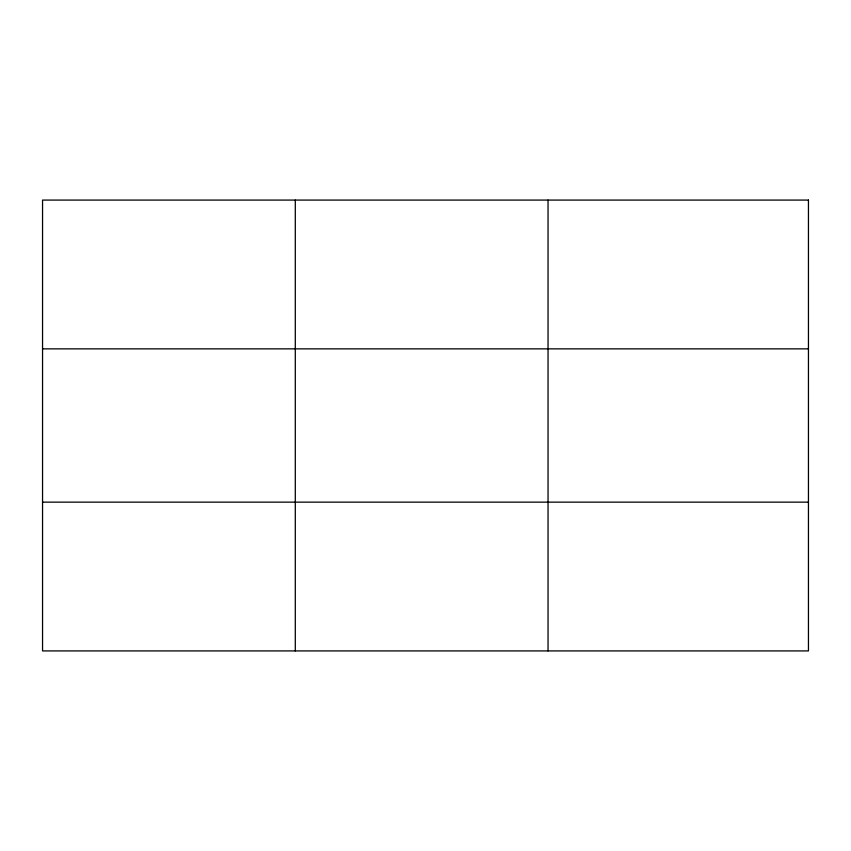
<?xml version="1.0" encoding="UTF-8"?>
<svg xmlns="http://www.w3.org/2000/svg" width="851" height="851" viewBox="0 0 851 851"><rect width="100%" height="100%" fill="white"/><g stroke="black" fill="none" stroke-linecap="round" stroke-linejoin="round"><path stroke-width="1.28" d="M295.297 650.919L295.297 200.081M548.044 650.919L548.044 200.081M42.55 348.857L808.45 348.857M42.55 502.143L808.45 502.143M808.45 200.081L808.45 650.919L42.55 650.919L42.55 200.081L808.45 200.081"/></g></svg>
